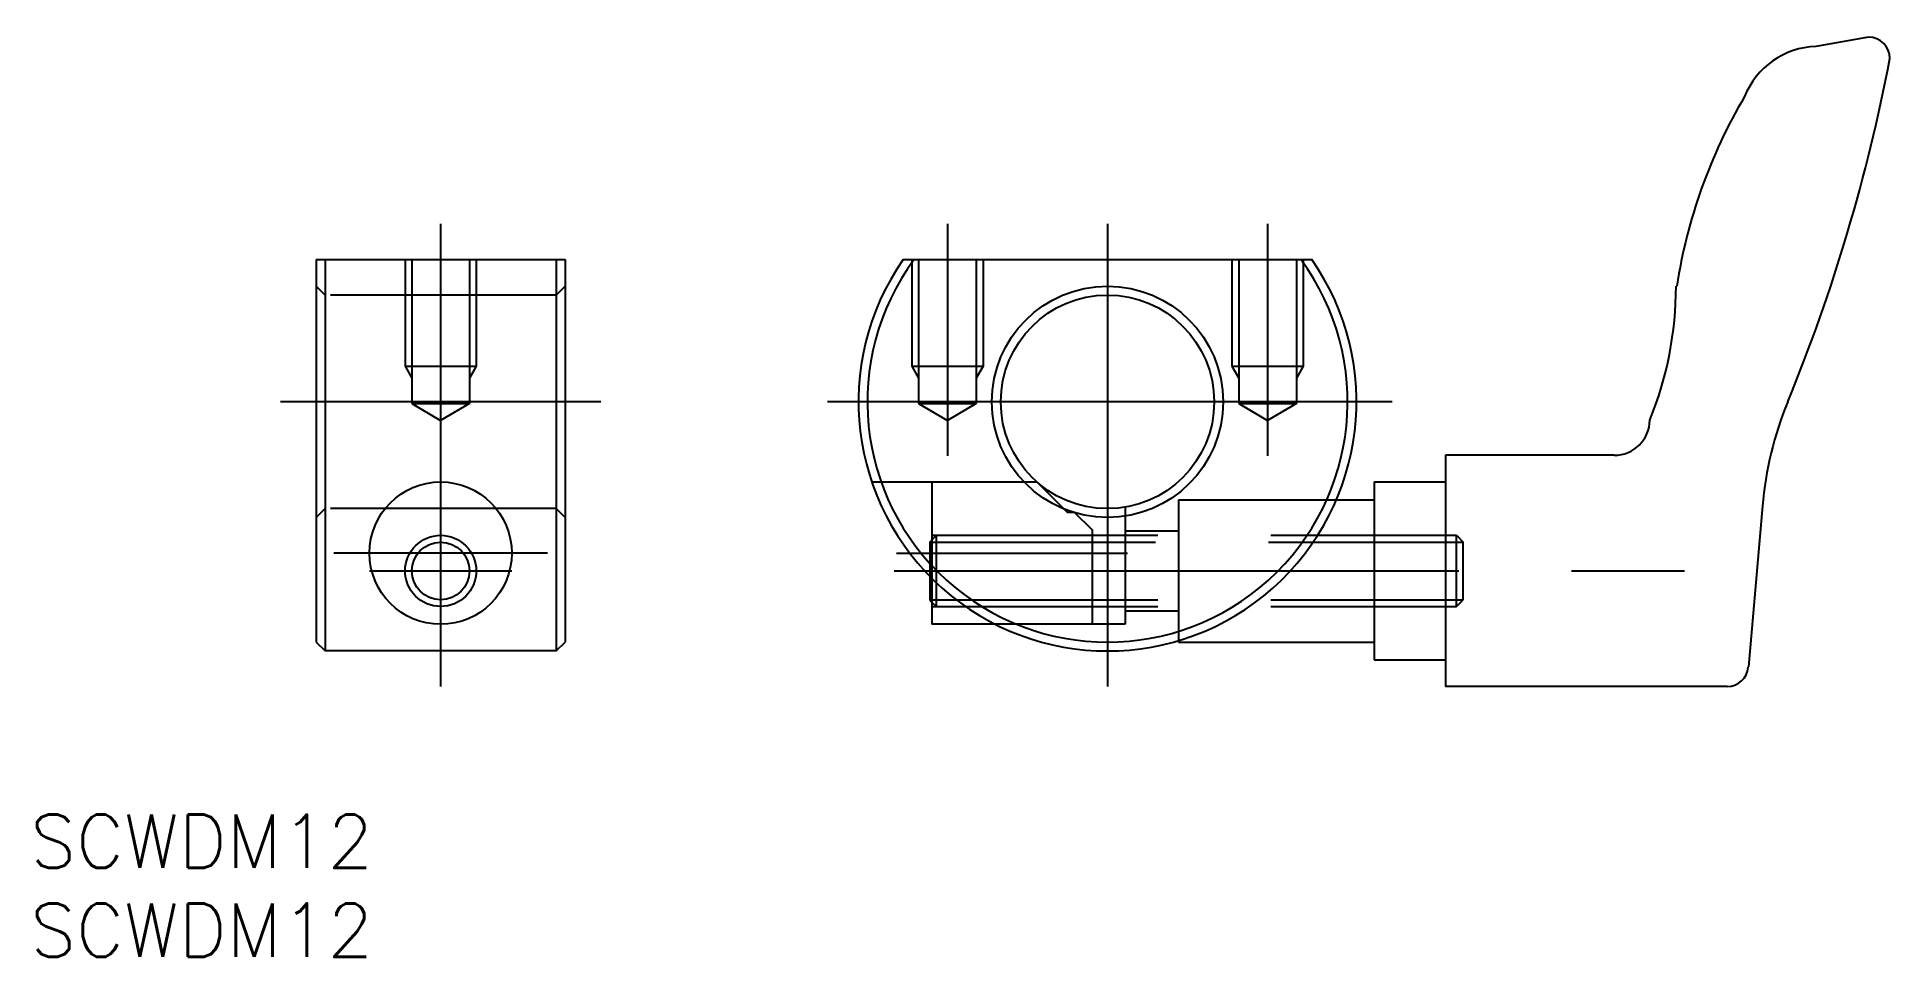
# Model space of a CAD drawing. Extents: x -60 to 44, y -31 to 20.
import ezdxf

# ---------------------------------------------------------------- set-up
doc = ezdxf.new("R2010")
doc.units = 0
doc.linetypes.add('CENTER', pattern=[50.8, 31.75, -6.35, 6.35, -6.35])
doc.linetypes.add('DASHED', pattern=[19.05, 12.7, -6.35])
doc.layers.get('0').update_dxf_attribs({"linetype": 'CONTINUOUS'})
doc.layers.add('CENTER', color=1, linetype='CENTER')
doc.styles.get("Standard").update_dxf_attribs({"font": 'txt.shx', "height": 3, "bigfont": 'bigfont.shx'})

msp = doc.modelspace()

# ---------------------------------------------------------------- linework, layer by layer
at = {"color": 7, "linetype": 'CONTINUOUS'}
for p, q in [((42.8, 20.5), (39.83, 19.98)), ((-44.5, 8), (-44.5, -13.5)), ((-44.5, 8), (-30.5, 8)), ((-44, 8), (-44, -14)), ((-31, 8), (-31, -14)), ((-30.5, 8), (-30.5, -13.5)), ((-11.49, 8), (11.49, 8)), ((19, -3), (19, -16)), ((28.5, -3), (19, -3)), ((15, -4.5), (15, -14.5)), ((15, -4.5), (19, -4.5)), ((12.87, -5.5), (15, -5.5)), ((36.83, -5.85), (36.04, -14.9)), ((-10, -9.8), (-10, -11.12)), ((-9.87, -9.93), (-9.87, -12.5)), ((-10, -11.12), (-9.87, -11.25)), ((-6.3, -12.5), (-9.87, -12.5)), ((-44.5, -13.5), (-44, -14)), ((-31, -14), (-30.5, -13.5)), ((4, -13.42), (4, -13.5)), ((4, -13.5), (15, -13.5)), ((-31, -14), (-44, -14)), ((15, -14.5), (19, -14.5)), ((34.84, -16), (19, -16))]:
    msp.add_line(p, q, dxfattribs=at)
at = {"color": 3, "linetype": 'DASHED'}
for p, q in [((-39.5, 8), (-39.5, 2)), ((-39.12, 8), (-39.12, -0.1)), ((-35.88, 8), (-35.88, -0.1)), ((-35.5, 8), (-35.5, 2)), ((-11, 8), (-11, 2)), ((-10.62, 8), (-10.62, -0.1)), ((-7.38, 8), (-7.38, -0.1)), ((-7, 8), (-7, 2)), ((7, 8), (7, 2)), ((7.38, 8), (7.38, -0.1)), ((10.62, 8), (10.62, -0.1)), ((11, 8), (11, 2)), ((-44, 6), (-44.5, 6.5)), ((-31, 6), (-30.5, 6.5)), ((-31, 6), (-44, 6)), ((-39.5, 2), (-35.5, 2)), ((-39.5, 2), (-39.12, 1.34)), ((-35.5, 2), (-35.88, 1.34)), ((-11, 2), (-7, 2)), ((-11, 2), (-10.62, 1.34)), ((-7, 2), (-7.38, 1.34)), ((7, 2), (11, 2)), ((7, 2), (7.38, 1.34)), ((11, 2), (10.62, 1.34)), ((-39.12, -0.1), (-35.88, -0.1)), ((-39.12, -0.1), (-37.5, -1.04)), ((-35.88, -0.1), (-37.5, -1.04)), ((-10.62, -0.1), (-7.38, -0.1)), ((-10.62, -0.1), (-9, -1.04)), ((-7.38, -0.1), (-9, -1.04)), ((7.38, -0.1), (10.62, -0.1)), ((7.38, -0.1), (9, -1.04)), ((10.62, -0.1), (9, -1.04)), ((-13.26, -4.5), (-3.97, -4.5)), ((-9.87, -4.5), (-9.87, -9.93)), ((-3.97, -4.5), (-2.27, -6.2)), ((-44.5, -6.5), (-44, -6)), ((-31, -6), (-44, -6)), ((-30.5, -6.5), (-31, -6)), ((-2.27, -6.2), (-1.87, -6.2)), ((-1.87, -6.2), (-0.87, -7.2)), ((1, -5.92), (1, -12.5)), ((4, -5.5), (12.87, -5.5)), ((4, -5.5), (4, -13.42)), ((-0.87, -7.2), (-0.87, -12.5)), ((1, -7.25), (4, -7.25)), ((-10, -7.88), (-9.62, -7.5)), ((-10, -7.88), (20, -7.88)), ((-10, -7.88), (-10, -9.8)), ((-9.87, -7.5), (19.62, -7.5)), ((-9.62, -11.5), (-9.62, -7.5)), ((19.62, -11.5), (19.62, -7.5)), ((19.62, -7.5), (20, -7.88)), ((20, -11.12), (20, -7.88)), ((-9.87, -11.12), (20, -11.12)), ((-9.87, -11.25), (-9.62, -11.5)), ((19.62, -11.5), (20, -11.12)), ((-9.87, -11.5), (19.62, -11.5)), ((1, -12.5), (-6.3, -12.5)), ((1, -11.75), (4, -11.75))]:
    msp.add_line(p, q, dxfattribs=at)
at = {"color": 3, "linetype": 'CONTINUOUS'}
msp.add_line((-10, -11.12), (-9.87, -11.12), dxfattribs=at)
at = {"color": 7, "linetype": 'CONTINUOUS'}
for centre, radius in [((0, 0), 6.5), ((0, 0), 6), ((-37.5, -8.5), 4), ((-37.5, -9.5), 2)]:
    msp.add_circle(centre, radius, dxfattribs=at)
at = {"color": 3, "linetype": 'CONTINUOUS'}
msp.add_circle((-37.5, -9.5), 1.62, dxfattribs=at)
at = {"color": 7, "linetype": 'CONTINUOUS'}
for centre, radius, start, end in [((40, 15.48), 4.5, 92.0867, 158.128), ((42.8, 19.3), 1.2, 0, 90), ((-54.23, 38.04), 100, 337.6467, 349.1984), ((61.66, 1.91), 30, 149.4493, 171.1935), ((0, 0), 14, 145.1501, 34.8499), ((0, 0), 13.5, 143.6588, 36.3412), ((11.97, 6.5), 20, 337.8863, 0), ((56.75, -7.6), 20, 157.6467, 175), ((28.5, -1), 2, 270, 359.1713), ((34.84, -14.8), 1.2, 270, 355)]:
    msp.add_arc(centre, radius, start, end, dxfattribs=at)
at = {"layer": 'CENTER', "color": 1, "linetype": 'CENTER'}
for p, q in [((-37.5, 10), (-37.5, -16)), ((-9, 10), (-9, -3.04)), ((0, 10), (0, -16)), ((9, 10), (9, -3.04)), ((-28.5, 0), (-46.5, 0)), ((16, 0), (-16, 0)), ((-31.5, -8.5), (-43.5, -8.5)), ((-11.87, -8.5), (1.13, -8.5)), ((-41.5, -9.5), (-33.5, -9.5)), ((-12, -9.5), (38.51, -9.5))]:
    msp.add_line(p, q, dxfattribs=at)

# ---------------------------------------------------------------- texts
at = {"color": 7, "linetype": 'CONTINUOUS'}
for p in [(-60.58, -26.19), (-60.58, -31.19)]:
    msp.add_text('SCWDM12', height=3, dxfattribs=at).set_placement(p)

doc.saveas('drawing.dxf')
